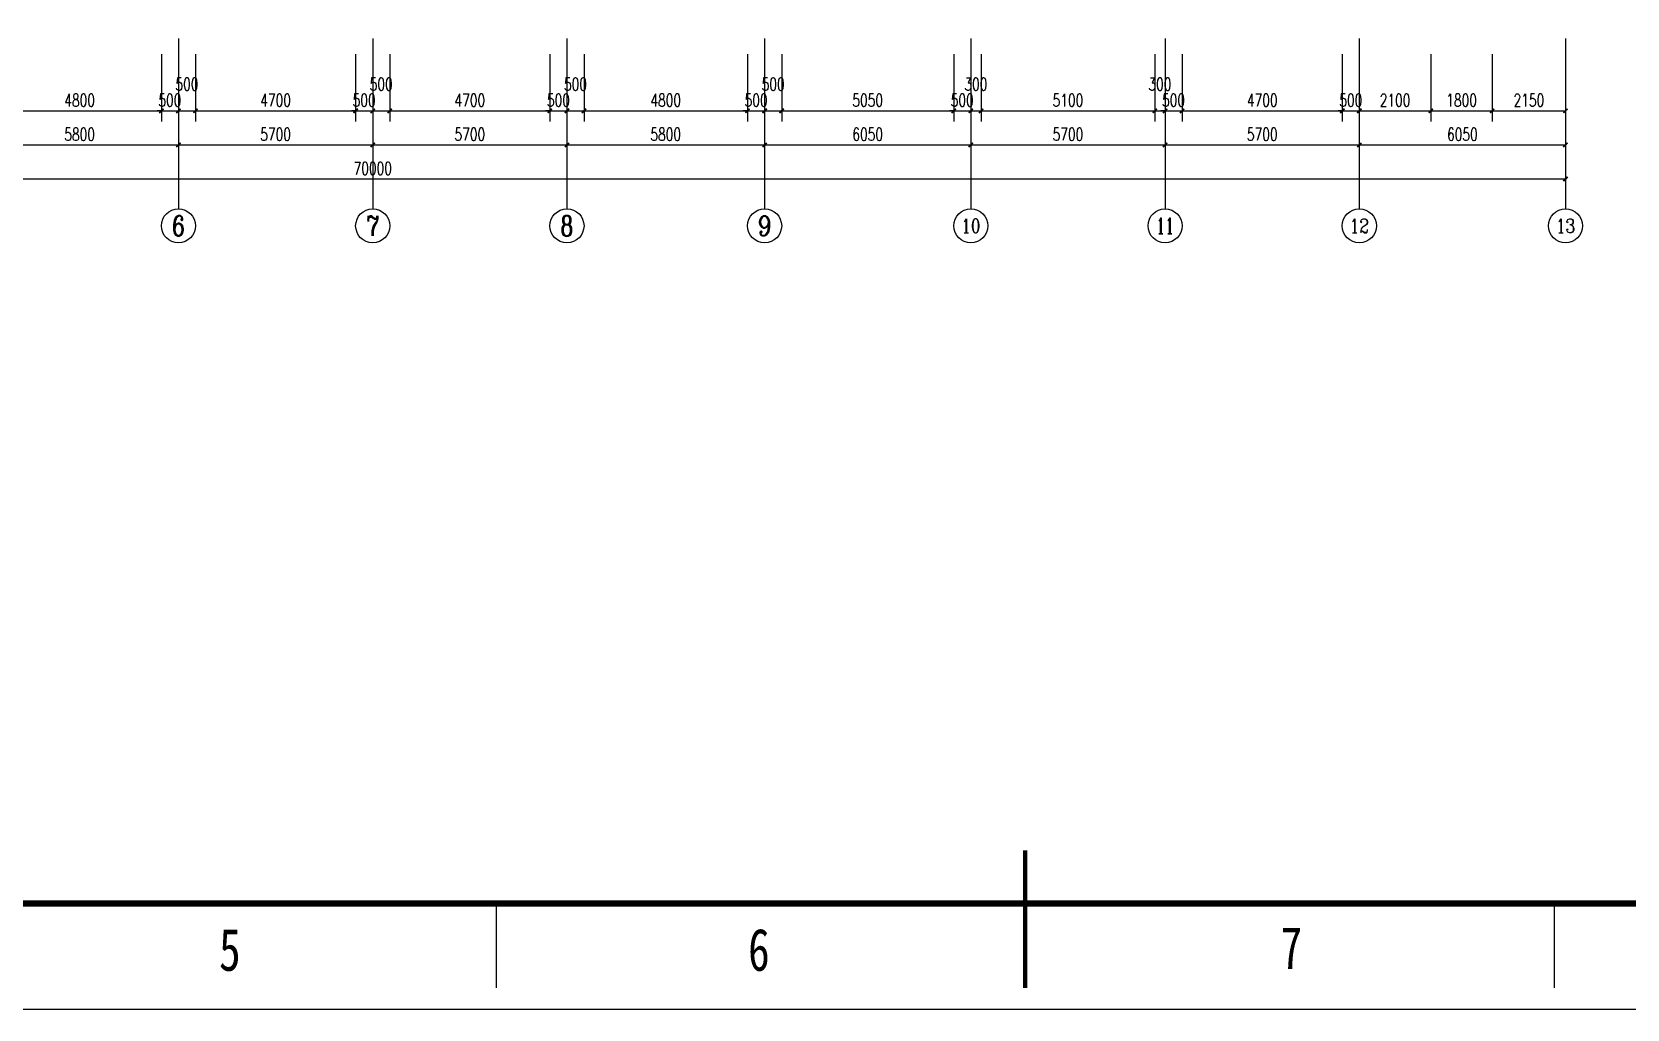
# Model space of a CAD drawing. Extents: x 7651907 to 8255021, y -2490714 to -1144618.
# Drawn here: x 7880983 to 7927790, y -1572264 to -1543578 of the extents above; entities that cross this region are included whole.
import ezdxf
from ezdxf.enums import TextEntityAlignment as Align

# ---------------------------------------------------------------- set-up
doc = ezdxf.new("R2010")
doc.units = 0
doc.header["$LTSCALE"] = 1000
doc.layers.get('0').update_dxf_attribs({"linetype": 'CONTINUOUS'})
doc.layers.get('Defpoints').update_dxf_attribs({"linetype": 'CONTINUOUS'})
doc.layers.add('AXIS', color=3, linetype='CONTINUOUS')
doc.layers.add('AXIS_TEXT', color=7, linetype='CONTINUOUS')
doc.styles.add('_TCH_AXIS', font='COMPLEX', dxfattribs={"bigfont": 'GBCBIG'})
doc.styles.add('_TCH_DIM_T3', font='SIMPLEX', dxfattribs={"width": 0.705882, "bigfont": 'GBCBIG'})
doc.styles.add('COMPLEX', font='COMPLEX')
doc.styles.add('图框字体', font='simhei.ttf')
doc.dimstyles.new('_TCH_ARCH&&125', dxfattribs={"dimtxt": 371.875, "dimasz": 125, "dimexe": 312.5, "dimexo": 375, "dimgap": 125, "dimtad": 1, "dimdec": 0, "dimzin": 0, "dimdsep": 46, "dimtxsty": '_TCH_DIM_T3', "dimblk": 'ARCHTICK', "dimcen": 0.09, "dimclrt": 7, "dimazin": 2, "dimtfac": 1, "dimtdec": 0, "dimtix": 1, "dimtmove": 2, "dimatfit": 3, "dimfxl": 0, "dimtolj": 1, "dimtzin": 0, "dimarcsym": 0})

# ---------------------------------------------------------------- blocks, each defined once
blk = doc.blocks.new('_AXISO')
blk.add_circle((0, 0), 0.5)
at = {"layer": 'AXIS_TEXT', "style": 'COMPLEX', "width": 1.041667}
blk.add_attdef('A', text='', height=0.56, dxfattribs=at).set_placement((-0.25, -0.28), (0.25, -0.28), align=Align.FIT)
blk = doc.blocks.new('_ArchTick')
at = {"color": 0, "linetype": 'ByBlock', "const_width": 0.4}
blk.add_lwpolyline([(-0.5, -0.5), (0.5, 0.5)], dxfattribs=at)
blk = doc.blocks.new('*D82')
at = {"layer": 'AXIS', "color": 0, "lineweight": -2}
for p, q in [((8000, 5625), (8000, 1562)), ((78000, 5625), (78000, 1562)), ((8000, 1875), (78000, 1875))]:
    blk.add_line(p, q, dxfattribs=at)
at = {"layer": 'Defpoints', "color": 0}
for p in [(8000, 6000), (78000, 6000), (78000, 1875)]:
    blk.add_point(p, dxfattribs=at)
at = {"layer": 'AXIS', "color": 0, "lineweight": -2, "xscale": 125, "yscale": 125, "zscale": 125, "rotation": 180}
blk.add_blockref('_ArchTick', (8000, 1875), dxfattribs=at)
at = {"layer": 'AXIS', "color": 0, "lineweight": -2, "xscale": 125, "yscale": 125, "zscale": 125}
blk.add_blockref('_ArchTick', (78000, 1875), dxfattribs=at)
at = {"layer": 'AXIS', "color": 7, "insert": (43000, 2186), "char_height": 371.9, "attachment_point": 5, "style": '_TCH_DIM_T3'}
blk.add_mtext('\\A1;70000', dxfattribs=at)
blk = doc.blocks.new('*D87')
at = {"layer": 'AXIS', "color": 0, "lineweight": -2}
for p, q in [((31500, 5625), (31500, 2562)), ((37300, 5625), (37300, 2562)), ((31500, 2875), (37300, 2875))]:
    blk.add_line(p, q, dxfattribs=at)
at = {"layer": 'Defpoints', "color": 0}
for p in [(31500, 6000), (37300, 6000), (37300, 2875)]:
    blk.add_point(p, dxfattribs=at)
at = {"layer": 'AXIS', "color": 0, "lineweight": -2, "xscale": 125, "yscale": 125, "zscale": 125, "rotation": 180}
blk.add_blockref('_ArchTick', (31500, 2875), dxfattribs=at)
at = {"layer": 'AXIS', "color": 0, "lineweight": -2, "xscale": 125, "yscale": 125, "zscale": 125}
blk.add_blockref('_ArchTick', (37300, 2875), dxfattribs=at)
at = {"layer": 'AXIS', "color": 7, "insert": (34400, 3186), "char_height": 371.9, "attachment_point": 5, "style": '_TCH_DIM_T3'}
blk.add_mtext('\\A1;5800', dxfattribs=at)
blk = doc.blocks.new('*D88')
at = {"layer": 'AXIS', "color": 0, "lineweight": -2}
for p, q in [((37300, 5625), (37300, 2562)), ((43000, 5625), (43000, 2562)), ((37300, 2875), (43000, 2875))]:
    blk.add_line(p, q, dxfattribs=at)
at = {"layer": 'Defpoints', "color": 0}
for p in [(37300, 6000), (43000, 6000), (43000, 2875)]:
    blk.add_point(p, dxfattribs=at)
at = {"layer": 'AXIS', "color": 0, "lineweight": -2, "xscale": 125, "yscale": 125, "zscale": 125, "rotation": 180}
blk.add_blockref('_ArchTick', (37300, 2875), dxfattribs=at)
at = {"layer": 'AXIS', "color": 0, "lineweight": -2, "xscale": 125, "yscale": 125, "zscale": 125}
blk.add_blockref('_ArchTick', (43000, 2875), dxfattribs=at)
at = {"layer": 'AXIS', "color": 7, "insert": (40150, 3186), "char_height": 371.9, "attachment_point": 5, "style": '_TCH_DIM_T3'}
blk.add_mtext('\\A1;5700', dxfattribs=at)
blk = doc.blocks.new('*D89')
at = {"layer": 'AXIS', "color": 0, "lineweight": -2}
for p, q in [((43000, 5625), (43000, 2562)), ((48700, 5625), (48700, 2562)), ((43000, 2875), (48700, 2875))]:
    blk.add_line(p, q, dxfattribs=at)
at = {"layer": 'Defpoints', "color": 0}
for p in [(43000, 6000), (48700, 6000), (48700, 2875)]:
    blk.add_point(p, dxfattribs=at)
at = {"layer": 'AXIS', "color": 0, "lineweight": -2, "xscale": 125, "yscale": 125, "zscale": 125, "rotation": 180}
blk.add_blockref('_ArchTick', (43000, 2875), dxfattribs=at)
at = {"layer": 'AXIS', "color": 0, "lineweight": -2, "xscale": 125, "yscale": 125, "zscale": 125}
blk.add_blockref('_ArchTick', (48700, 2875), dxfattribs=at)
at = {"layer": 'AXIS', "color": 7, "insert": (45850, 3186), "char_height": 371.9, "attachment_point": 5, "style": '_TCH_DIM_T3'}
blk.add_mtext('\\A1;5700', dxfattribs=at)
blk = doc.blocks.new('*D90')
at = {"layer": 'AXIS', "color": 0, "lineweight": -2}
for p, q in [((48700, 5625), (48700, 2562)), ((54500, 5625), (54500, 2562)), ((48700, 2875), (54500, 2875))]:
    blk.add_line(p, q, dxfattribs=at)
at = {"layer": 'Defpoints', "color": 0}
for p in [(48700, 6000), (54500, 6000), (54500, 2875)]:
    blk.add_point(p, dxfattribs=at)
at = {"layer": 'AXIS', "color": 0, "lineweight": -2, "xscale": 125, "yscale": 125, "zscale": 125, "rotation": 180}
blk.add_blockref('_ArchTick', (48700, 2875), dxfattribs=at)
at = {"layer": 'AXIS', "color": 0, "lineweight": -2, "xscale": 125, "yscale": 125, "zscale": 125}
blk.add_blockref('_ArchTick', (54500, 2875), dxfattribs=at)
at = {"layer": 'AXIS', "color": 7, "insert": (51600, 3186), "char_height": 371.9, "attachment_point": 5, "style": '_TCH_DIM_T3'}
blk.add_mtext('\\A1;5800', dxfattribs=at)
blk = doc.blocks.new('*D91')
at = {"layer": 'AXIS', "color": 0, "lineweight": -2}
for p, q in [((54500, 5625), (54500, 2562)), ((60550, 5625), (60550, 2562)), ((54500, 2875), (60550, 2875))]:
    blk.add_line(p, q, dxfattribs=at)
at = {"layer": 'Defpoints', "color": 0}
for p in [(54500, 6000), (60550, 6000), (60550, 2875)]:
    blk.add_point(p, dxfattribs=at)
at = {"layer": 'AXIS', "color": 0, "lineweight": -2, "xscale": 125, "yscale": 125, "zscale": 125, "rotation": 180}
blk.add_blockref('_ArchTick', (54500, 2875), dxfattribs=at)
at = {"layer": 'AXIS', "color": 0, "lineweight": -2, "xscale": 125, "yscale": 125, "zscale": 125}
blk.add_blockref('_ArchTick', (60550, 2875), dxfattribs=at)
at = {"layer": 'AXIS', "color": 7, "insert": (57525, 3186), "char_height": 371.9, "attachment_point": 5, "style": '_TCH_DIM_T3'}
blk.add_mtext('\\A1;6050', dxfattribs=at)
blk = doc.blocks.new('*D92')
at = {"layer": 'AXIS', "color": 0, "lineweight": -2}
for p, q in [((60550, 5625), (60550, 2562)), ((66250, 5625), (66250, 2562)), ((60550, 2875), (66250, 2875))]:
    blk.add_line(p, q, dxfattribs=at)
at = {"layer": 'Defpoints', "color": 0}
for p in [(60550, 6000), (66250, 6000), (66250, 2875)]:
    blk.add_point(p, dxfattribs=at)
at = {"layer": 'AXIS', "color": 0, "lineweight": -2, "xscale": 125, "yscale": 125, "zscale": 125, "rotation": 180}
blk.add_blockref('_ArchTick', (60550, 2875), dxfattribs=at)
at = {"layer": 'AXIS', "color": 0, "lineweight": -2, "xscale": 125, "yscale": 125, "zscale": 125}
blk.add_blockref('_ArchTick', (66250, 2875), dxfattribs=at)
at = {"layer": 'AXIS', "color": 7, "insert": (63400, 3186), "char_height": 371.9, "attachment_point": 5, "style": '_TCH_DIM_T3'}
blk.add_mtext('\\A1;5700', dxfattribs=at)
blk = doc.blocks.new('*D93')
at = {"layer": 'AXIS', "color": 0, "lineweight": -2}
for p, q in [((66250, 5625), (66250, 2562)), ((71950, 5625), (71950, 2562)), ((66250, 2875), (71950, 2875))]:
    blk.add_line(p, q, dxfattribs=at)
at = {"layer": 'Defpoints', "color": 0}
for p in [(66250, 6000), (71950, 6000), (71950, 2875)]:
    blk.add_point(p, dxfattribs=at)
at = {"layer": 'AXIS', "color": 0, "lineweight": -2, "xscale": 125, "yscale": 125, "zscale": 125, "rotation": 180}
blk.add_blockref('_ArchTick', (66250, 2875), dxfattribs=at)
at = {"layer": 'AXIS', "color": 0, "lineweight": -2, "xscale": 125, "yscale": 125, "zscale": 125}
blk.add_blockref('_ArchTick', (71950, 2875), dxfattribs=at)
at = {"layer": 'AXIS', "color": 7, "insert": (69100, 3186), "char_height": 371.9, "attachment_point": 5, "style": '_TCH_DIM_T3'}
blk.add_mtext('\\A1;5700', dxfattribs=at)
blk = doc.blocks.new('*D94')
at = {"layer": 'AXIS', "color": 0, "lineweight": -2}
for p, q in [((71950, 5625), (71950, 2562)), ((78000, 5625), (78000, 2562)), ((71950, 2875), (78000, 2875))]:
    blk.add_line(p, q, dxfattribs=at)
at = {"layer": 'Defpoints', "color": 0}
for p in [(71950, 6000), (78000, 6000), (78000, 2875)]:
    blk.add_point(p, dxfattribs=at)
at = {"layer": 'AXIS', "color": 0, "lineweight": -2, "xscale": 125, "yscale": 125, "zscale": 125, "rotation": 180}
blk.add_blockref('_ArchTick', (71950, 2875), dxfattribs=at)
at = {"layer": 'AXIS', "color": 0, "lineweight": -2, "xscale": 125, "yscale": 125, "zscale": 125}
blk.add_blockref('_ArchTick', (78000, 2875), dxfattribs=at)
at = {"layer": 'AXIS', "color": 7, "insert": (74975, 3186), "char_height": 371.9, "attachment_point": 5, "style": '_TCH_DIM_T3'}
blk.add_mtext('\\A1;6050', dxfattribs=at)
blk = doc.blocks.new('*D138')
at = {"layer": 'AXIS', "color": 0, "lineweight": -2}
for p, q in [((32000, 5539), (32000, 3562)), ((36800, 5539), (36800, 3562)), ((32000, 3875), (36800, 3875))]:
    blk.add_line(p, q, dxfattribs=at)
at = {"layer": 'Defpoints', "color": 0}
for p in [(32000, 5914), (36800, 5914), (36800, 3875)]:
    blk.add_point(p, dxfattribs=at)
at = {"layer": 'AXIS', "color": 0, "lineweight": -2, "xscale": 125, "yscale": 125, "zscale": 125, "rotation": 180}
blk.add_blockref('_ArchTick', (32000, 3875), dxfattribs=at)
at = {"layer": 'AXIS', "color": 0, "lineweight": -2, "xscale": 125, "yscale": 125, "zscale": 125}
blk.add_blockref('_ArchTick', (36800, 3875), dxfattribs=at)
at = {"layer": 'AXIS', "color": 7, "insert": (34400, 4186), "char_height": 371.9, "attachment_point": 5, "style": '_TCH_DIM_T3'}
blk.add_mtext('\\A1;4800', dxfattribs=at)
blk = doc.blocks.new('*D139')
at = {"layer": 'AXIS', "color": 0, "lineweight": -2}
for p, q in [((36800, 5539), (36800, 3562)), ((37300, 5539), (37300, 3562)), ((36800, 3875), (36675, 3875)), ((36800, 3875), (37300, 3875)), ((37300, 3875), (37425, 3875))]:
    blk.add_line(p, q, dxfattribs=at)
at = {"layer": 'Defpoints', "color": 0}
for p in [(36800, 5914), (37300, 5914), (37300, 3875)]:
    blk.add_point(p, dxfattribs=at)
at = {"layer": 'AXIS', "color": 0, "lineweight": -2, "xscale": 125, "yscale": 125, "zscale": 125}
blk.add_blockref('_ArchTick', (36800, 3875), dxfattribs=at)
at = {"layer": 'AXIS', "color": 0, "lineweight": -2, "xscale": 125, "yscale": 125, "zscale": 125, "rotation": 180}
blk.add_blockref('_ArchTick', (37300, 3875), dxfattribs=at)
at = {"layer": 'AXIS', "color": 7, "insert": (37050, 4186), "char_height": 371.9, "attachment_point": 5, "style": '_TCH_DIM_T3'}
blk.add_mtext('\\A1;500', dxfattribs=at)
blk = doc.blocks.new('*D140')
at = {"layer": 'AXIS', "color": 0, "lineweight": -2}
for p, q in [((37300, 5539), (37300, 3562)), ((37800, 5539), (37800, 3562)), ((37300, 3875), (37800, 3875))]:
    blk.add_line(p, q, dxfattribs=at)
at = {"layer": 'Defpoints', "color": 0}
for p in [(37300, 5914), (37800, 5914), (37800, 3875)]:
    blk.add_point(p, dxfattribs=at)
at = {"layer": 'AXIS', "color": 0, "lineweight": -2, "xscale": 125, "yscale": 125, "zscale": 125, "rotation": 180}
blk.add_blockref('_ArchTick', (37300, 3875), dxfattribs=at)
at = {"layer": 'AXIS', "color": 0, "lineweight": -2, "xscale": 125, "yscale": 125, "zscale": 125}
blk.add_blockref('_ArchTick', (37800, 3875), dxfattribs=at)
at = {"layer": 'AXIS', "color": 7, "insert": (37550, 4656), "char_height": 371.9, "attachment_point": 5, "style": '_TCH_DIM_T3'}
blk.add_mtext('\\A1;500', dxfattribs=at)
blk = doc.blocks.new('*D141')
at = {"layer": 'AXIS', "color": 0, "lineweight": -2}
for p, q in [((37800, 5539), (37800, 3562)), ((42500, 5539), (42500, 3562)), ((37800, 3875), (42500, 3875))]:
    blk.add_line(p, q, dxfattribs=at)
at = {"layer": 'Defpoints', "color": 0}
for p in [(37800, 5914), (42500, 5914), (42500, 3875)]:
    blk.add_point(p, dxfattribs=at)
at = {"layer": 'AXIS', "color": 0, "lineweight": -2, "xscale": 125, "yscale": 125, "zscale": 125, "rotation": 180}
blk.add_blockref('_ArchTick', (37800, 3875), dxfattribs=at)
at = {"layer": 'AXIS', "color": 0, "lineweight": -2, "xscale": 125, "yscale": 125, "zscale": 125}
blk.add_blockref('_ArchTick', (42500, 3875), dxfattribs=at)
at = {"layer": 'AXIS', "color": 7, "insert": (40150, 4186), "char_height": 371.9, "attachment_point": 5, "style": '_TCH_DIM_T3'}
blk.add_mtext('\\A1;4700', dxfattribs=at)
blk = doc.blocks.new('*D142')
at = {"layer": 'AXIS', "color": 0, "lineweight": -2}
for p, q in [((42500, 5539), (42500, 3562)), ((43000, 5539), (43000, 3562)), ((42500, 3875), (42375, 3875)), ((42500, 3875), (43000, 3875)), ((43000, 3875), (43125, 3875))]:
    blk.add_line(p, q, dxfattribs=at)
at = {"layer": 'Defpoints', "color": 0}
for p in [(42500, 5914), (43000, 5914), (43000, 3875)]:
    blk.add_point(p, dxfattribs=at)
at = {"layer": 'AXIS', "color": 0, "lineweight": -2, "xscale": 125, "yscale": 125, "zscale": 125}
blk.add_blockref('_ArchTick', (42500, 3875), dxfattribs=at)
at = {"layer": 'AXIS', "color": 0, "lineweight": -2, "xscale": 125, "yscale": 125, "zscale": 125, "rotation": 180}
blk.add_blockref('_ArchTick', (43000, 3875), dxfattribs=at)
at = {"layer": 'AXIS', "color": 7, "insert": (42750, 4186), "char_height": 371.9, "attachment_point": 5, "style": '_TCH_DIM_T3'}
blk.add_mtext('\\A1;500', dxfattribs=at)
blk = doc.blocks.new('*D143')
at = {"layer": 'AXIS', "color": 0, "lineweight": -2}
for p, q in [((43000, 5539), (43000, 3562)), ((43500, 5539), (43500, 3562)), ((43000, 3875), (43500, 3875))]:
    blk.add_line(p, q, dxfattribs=at)
at = {"layer": 'Defpoints', "color": 0}
for p in [(43000, 5914), (43500, 5914), (43500, 3875)]:
    blk.add_point(p, dxfattribs=at)
at = {"layer": 'AXIS', "color": 0, "lineweight": -2, "xscale": 125, "yscale": 125, "zscale": 125, "rotation": 180}
blk.add_blockref('_ArchTick', (43000, 3875), dxfattribs=at)
at = {"layer": 'AXIS', "color": 0, "lineweight": -2, "xscale": 125, "yscale": 125, "zscale": 125}
blk.add_blockref('_ArchTick', (43500, 3875), dxfattribs=at)
at = {"layer": 'AXIS', "color": 7, "insert": (43250, 4656), "char_height": 371.9, "attachment_point": 5, "style": '_TCH_DIM_T3'}
blk.add_mtext('\\A1;500', dxfattribs=at)
blk = doc.blocks.new('*D144')
at = {"layer": 'AXIS', "color": 0, "lineweight": -2}
for p, q in [((43500, 5539), (43500, 3562)), ((48200, 5539), (48200, 3562)), ((43500, 3875), (48200, 3875))]:
    blk.add_line(p, q, dxfattribs=at)
at = {"layer": 'Defpoints', "color": 0}
for p in [(43500, 5914), (48200, 5914), (48200, 3875)]:
    blk.add_point(p, dxfattribs=at)
at = {"layer": 'AXIS', "color": 0, "lineweight": -2, "xscale": 125, "yscale": 125, "zscale": 125, "rotation": 180}
blk.add_blockref('_ArchTick', (43500, 3875), dxfattribs=at)
at = {"layer": 'AXIS', "color": 0, "lineweight": -2, "xscale": 125, "yscale": 125, "zscale": 125}
blk.add_blockref('_ArchTick', (48200, 3875), dxfattribs=at)
at = {"layer": 'AXIS', "color": 7, "insert": (45850, 4186), "char_height": 371.9, "attachment_point": 5, "style": '_TCH_DIM_T3'}
blk.add_mtext('\\A1;4700', dxfattribs=at)
blk = doc.blocks.new('*D145')
at = {"layer": 'AXIS', "color": 0, "lineweight": -2}
for p, q in [((48200, 5539), (48200, 3562)), ((48700, 5539), (48700, 3562)), ((48200, 3875), (48075, 3875)), ((48200, 3875), (48700, 3875)), ((48700, 3875), (48825, 3875))]:
    blk.add_line(p, q, dxfattribs=at)
at = {"layer": 'Defpoints', "color": 0}
for p in [(48200, 5914), (48700, 5914), (48700, 3875)]:
    blk.add_point(p, dxfattribs=at)
at = {"layer": 'AXIS', "color": 0, "lineweight": -2, "xscale": 125, "yscale": 125, "zscale": 125}
blk.add_blockref('_ArchTick', (48200, 3875), dxfattribs=at)
at = {"layer": 'AXIS', "color": 0, "lineweight": -2, "xscale": 125, "yscale": 125, "zscale": 125, "rotation": 180}
blk.add_blockref('_ArchTick', (48700, 3875), dxfattribs=at)
at = {"layer": 'AXIS', "color": 7, "insert": (48450, 4186), "char_height": 371.9, "attachment_point": 5, "style": '_TCH_DIM_T3'}
blk.add_mtext('\\A1;500', dxfattribs=at)
blk = doc.blocks.new('*D146')
at = {"layer": 'AXIS', "color": 0, "lineweight": -2}
for p, q in [((48700, 5539), (48700, 3562)), ((49200, 5539), (49200, 3562)), ((48700, 3875), (49200, 3875))]:
    blk.add_line(p, q, dxfattribs=at)
at = {"layer": 'Defpoints', "color": 0}
for p in [(48700, 5914), (49200, 5914), (49200, 3875)]:
    blk.add_point(p, dxfattribs=at)
at = {"layer": 'AXIS', "color": 0, "lineweight": -2, "xscale": 125, "yscale": 125, "zscale": 125, "rotation": 180}
blk.add_blockref('_ArchTick', (48700, 3875), dxfattribs=at)
at = {"layer": 'AXIS', "color": 0, "lineweight": -2, "xscale": 125, "yscale": 125, "zscale": 125}
blk.add_blockref('_ArchTick', (49200, 3875), dxfattribs=at)
at = {"layer": 'AXIS', "color": 7, "insert": (48950, 4656), "char_height": 371.9, "attachment_point": 5, "style": '_TCH_DIM_T3'}
blk.add_mtext('\\A1;500', dxfattribs=at)
blk = doc.blocks.new('*D147')
at = {"layer": 'AXIS', "color": 0, "lineweight": -2}
for p, q in [((49200, 5539), (49200, 3562)), ((54000, 5539), (54000, 3562)), ((49200, 3875), (54000, 3875))]:
    blk.add_line(p, q, dxfattribs=at)
at = {"layer": 'Defpoints', "color": 0}
for p in [(49200, 5914), (54000, 5914), (54000, 3875)]:
    blk.add_point(p, dxfattribs=at)
at = {"layer": 'AXIS', "color": 0, "lineweight": -2, "xscale": 125, "yscale": 125, "zscale": 125, "rotation": 180}
blk.add_blockref('_ArchTick', (49200, 3875), dxfattribs=at)
at = {"layer": 'AXIS', "color": 0, "lineweight": -2, "xscale": 125, "yscale": 125, "zscale": 125}
blk.add_blockref('_ArchTick', (54000, 3875), dxfattribs=at)
at = {"layer": 'AXIS', "color": 7, "insert": (51600, 4186), "char_height": 371.9, "attachment_point": 5, "style": '_TCH_DIM_T3'}
blk.add_mtext('\\A1;4800', dxfattribs=at)
blk = doc.blocks.new('*D148')
at = {"layer": 'AXIS', "color": 0, "lineweight": -2}
for p, q in [((54000, 5539), (54000, 3562)), ((54500, 5539), (54500, 3562)), ((54000, 3875), (53875, 3875)), ((54000, 3875), (54500, 3875)), ((54500, 3875), (54625, 3875))]:
    blk.add_line(p, q, dxfattribs=at)
at = {"layer": 'Defpoints', "color": 0}
for p in [(54000, 5914), (54500, 5914), (54500, 3875)]:
    blk.add_point(p, dxfattribs=at)
at = {"layer": 'AXIS', "color": 0, "lineweight": -2, "xscale": 125, "yscale": 125, "zscale": 125}
blk.add_blockref('_ArchTick', (54000, 3875), dxfattribs=at)
at = {"layer": 'AXIS', "color": 0, "lineweight": -2, "xscale": 125, "yscale": 125, "zscale": 125, "rotation": 180}
blk.add_blockref('_ArchTick', (54500, 3875), dxfattribs=at)
at = {"layer": 'AXIS', "color": 7, "insert": (54250, 4186), "char_height": 371.9, "attachment_point": 5, "style": '_TCH_DIM_T3'}
blk.add_mtext('\\A1;500', dxfattribs=at)
blk = doc.blocks.new('*D149')
at = {"layer": 'AXIS', "color": 0, "lineweight": -2}
for p, q in [((54500, 5539), (54500, 3562)), ((55000, 5539), (55000, 3562)), ((54500, 3875), (55000, 3875))]:
    blk.add_line(p, q, dxfattribs=at)
at = {"layer": 'Defpoints', "color": 0}
for p in [(54500, 5914), (55000, 5914), (55000, 3875)]:
    blk.add_point(p, dxfattribs=at)
at = {"layer": 'AXIS', "color": 0, "lineweight": -2, "xscale": 125, "yscale": 125, "zscale": 125, "rotation": 180}
blk.add_blockref('_ArchTick', (54500, 3875), dxfattribs=at)
at = {"layer": 'AXIS', "color": 0, "lineweight": -2, "xscale": 125, "yscale": 125, "zscale": 125}
blk.add_blockref('_ArchTick', (55000, 3875), dxfattribs=at)
at = {"layer": 'AXIS', "color": 7, "insert": (54750, 4656), "char_height": 371.9, "attachment_point": 5, "style": '_TCH_DIM_T3'}
blk.add_mtext('\\A1;500', dxfattribs=at)
blk = doc.blocks.new('*D150')
at = {"layer": 'AXIS', "color": 0, "lineweight": -2}
for p, q in [((55000, 5539), (55000, 3562)), ((60050, 5539), (60050, 3562)), ((55000, 3875), (60050, 3875))]:
    blk.add_line(p, q, dxfattribs=at)
at = {"layer": 'Defpoints', "color": 0}
for p in [(55000, 5914), (60050, 5914), (60050, 3875)]:
    blk.add_point(p, dxfattribs=at)
at = {"layer": 'AXIS', "color": 0, "lineweight": -2, "xscale": 125, "yscale": 125, "zscale": 125, "rotation": 180}
blk.add_blockref('_ArchTick', (55000, 3875), dxfattribs=at)
at = {"layer": 'AXIS', "color": 0, "lineweight": -2, "xscale": 125, "yscale": 125, "zscale": 125}
blk.add_blockref('_ArchTick', (60050, 3875), dxfattribs=at)
at = {"layer": 'AXIS', "color": 7, "insert": (57525, 4186), "char_height": 371.9, "attachment_point": 5, "style": '_TCH_DIM_T3'}
blk.add_mtext('\\A1;5050', dxfattribs=at)
blk = doc.blocks.new('*D151')
at = {"layer": 'AXIS', "color": 0, "lineweight": -2}
for p, q in [((60050, 5539), (60050, 3562)), ((60550, 5539), (60550, 3562)), ((60050, 3875), (59925, 3875)), ((60050, 3875), (60550, 3875)), ((60550, 3875), (60675, 3875))]:
    blk.add_line(p, q, dxfattribs=at)
at = {"layer": 'Defpoints', "color": 0}
for p in [(60050, 5914), (60550, 5914), (60550, 3875)]:
    blk.add_point(p, dxfattribs=at)
at = {"layer": 'AXIS', "color": 0, "lineweight": -2, "xscale": 125, "yscale": 125, "zscale": 125}
blk.add_blockref('_ArchTick', (60050, 3875), dxfattribs=at)
at = {"layer": 'AXIS', "color": 0, "lineweight": -2, "xscale": 125, "yscale": 125, "zscale": 125, "rotation": 180}
blk.add_blockref('_ArchTick', (60550, 3875), dxfattribs=at)
at = {"layer": 'AXIS', "color": 7, "insert": (60300, 4186), "char_height": 371.9, "attachment_point": 5, "style": '_TCH_DIM_T3'}
blk.add_mtext('\\A1;500', dxfattribs=at)
blk = doc.blocks.new('*D152')
at = {"layer": 'AXIS', "color": 0, "lineweight": -2}
for p, q in [((60550, 5539), (60550, 3562)), ((60850, 5539), (60850, 3562)), ((60550, 3875), (60850, 3875))]:
    blk.add_line(p, q, dxfattribs=at)
at = {"layer": 'Defpoints', "color": 0}
for p in [(60550, 5914), (60850, 5914), (60850, 3875)]:
    blk.add_point(p, dxfattribs=at)
at = {"layer": 'AXIS', "color": 0, "lineweight": -2, "xscale": 125, "yscale": 125, "zscale": 125, "rotation": 180}
blk.add_blockref('_ArchTick', (60550, 3875), dxfattribs=at)
at = {"layer": 'AXIS', "color": 0, "lineweight": -2, "xscale": 125, "yscale": 125, "zscale": 125}
blk.add_blockref('_ArchTick', (60850, 3875), dxfattribs=at)
at = {"layer": 'AXIS', "color": 7, "insert": (60700, 4656), "char_height": 371.9, "attachment_point": 5, "style": '_TCH_DIM_T3'}
blk.add_mtext('\\A1;300', dxfattribs=at)
blk = doc.blocks.new('*D153')
at = {"layer": 'AXIS', "color": 0, "lineweight": -2}
for p, q in [((60850, 5539), (60850, 3562)), ((65950, 5539), (65950, 3562)), ((60850, 3875), (65950, 3875))]:
    blk.add_line(p, q, dxfattribs=at)
at = {"layer": 'Defpoints', "color": 0}
for p in [(60850, 5914), (65950, 5914), (65950, 3875)]:
    blk.add_point(p, dxfattribs=at)
at = {"layer": 'AXIS', "color": 0, "lineweight": -2, "xscale": 125, "yscale": 125, "zscale": 125, "rotation": 180}
blk.add_blockref('_ArchTick', (60850, 3875), dxfattribs=at)
at = {"layer": 'AXIS', "color": 0, "lineweight": -2, "xscale": 125, "yscale": 125, "zscale": 125}
blk.add_blockref('_ArchTick', (65950, 3875), dxfattribs=at)
at = {"layer": 'AXIS', "color": 7, "insert": (63400, 4186), "char_height": 371.9, "attachment_point": 5, "style": '_TCH_DIM_T3'}
blk.add_mtext('\\A1;5100', dxfattribs=at)
blk = doc.blocks.new('*D154')
at = {"layer": 'AXIS', "color": 0, "lineweight": -2}
for p, q in [((65950, 5539), (65950, 3562)), ((66250, 5539), (66250, 3562)), ((65950, 3875), (66250, 3875))]:
    blk.add_line(p, q, dxfattribs=at)
at = {"layer": 'Defpoints', "color": 0}
for p in [(65950, 5914), (66250, 5914), (66250, 3875)]:
    blk.add_point(p, dxfattribs=at)
at = {"layer": 'AXIS', "color": 0, "lineweight": -2, "xscale": 125, "yscale": 125, "zscale": 125, "rotation": 180}
blk.add_blockref('_ArchTick', (65950, 3875), dxfattribs=at)
at = {"layer": 'AXIS', "color": 0, "lineweight": -2, "xscale": 125, "yscale": 125, "zscale": 125}
blk.add_blockref('_ArchTick', (66250, 3875), dxfattribs=at)
at = {"layer": 'AXIS', "color": 7, "insert": (66100, 4656), "char_height": 371.9, "attachment_point": 5, "style": '_TCH_DIM_T3'}
blk.add_mtext('\\A1;300', dxfattribs=at)
blk = doc.blocks.new('*D155')
at = {"layer": 'AXIS', "color": 0, "lineweight": -2}
for p, q in [((66250, 5539), (66250, 3562)), ((66750, 5539), (66750, 3562)), ((66250, 3875), (66125, 3875)), ((66250, 3875), (66750, 3875)), ((66750, 3875), (66875, 3875))]:
    blk.add_line(p, q, dxfattribs=at)
at = {"layer": 'Defpoints', "color": 0}
for p in [(66250, 5914), (66750, 5914), (66750, 3875)]:
    blk.add_point(p, dxfattribs=at)
at = {"layer": 'AXIS', "color": 0, "lineweight": -2, "xscale": 125, "yscale": 125, "zscale": 125}
blk.add_blockref('_ArchTick', (66250, 3875), dxfattribs=at)
at = {"layer": 'AXIS', "color": 0, "lineweight": -2, "xscale": 125, "yscale": 125, "zscale": 125, "rotation": 180}
blk.add_blockref('_ArchTick', (66750, 3875), dxfattribs=at)
at = {"layer": 'AXIS', "color": 7, "insert": (66500, 4186), "char_height": 371.9, "attachment_point": 5, "style": '_TCH_DIM_T3'}
blk.add_mtext('\\A1;500', dxfattribs=at)
blk = doc.blocks.new('*D156')
at = {"layer": 'AXIS', "color": 0, "lineweight": -2}
for p, q in [((66750, 5539), (66750, 3562)), ((71450, 5539), (71450, 3562)), ((66750, 3875), (71450, 3875))]:
    blk.add_line(p, q, dxfattribs=at)
at = {"layer": 'Defpoints', "color": 0}
for p in [(66750, 5914), (71450, 5914), (71450, 3875)]:
    blk.add_point(p, dxfattribs=at)
at = {"layer": 'AXIS', "color": 0, "lineweight": -2, "xscale": 125, "yscale": 125, "zscale": 125, "rotation": 180}
blk.add_blockref('_ArchTick', (66750, 3875), dxfattribs=at)
at = {"layer": 'AXIS', "color": 0, "lineweight": -2, "xscale": 125, "yscale": 125, "zscale": 125}
blk.add_blockref('_ArchTick', (71450, 3875), dxfattribs=at)
at = {"layer": 'AXIS', "color": 7, "insert": (69100, 4186), "char_height": 371.9, "attachment_point": 5, "style": '_TCH_DIM_T3'}
blk.add_mtext('\\A1;4700', dxfattribs=at)
blk = doc.blocks.new('*D157')
at = {"layer": 'AXIS', "color": 0, "lineweight": -2}
for p, q in [((71450, 5539), (71450, 3562)), ((71950, 5539), (71950, 3562)), ((71450, 3875), (71325, 3875)), ((71450, 3875), (71950, 3875)), ((71950, 3875), (72075, 3875))]:
    blk.add_line(p, q, dxfattribs=at)
at = {"layer": 'Defpoints', "color": 0}
for p in [(71450, 5914), (71950, 5914), (71950, 3875)]:
    blk.add_point(p, dxfattribs=at)
at = {"layer": 'AXIS', "color": 0, "lineweight": -2, "xscale": 125, "yscale": 125, "zscale": 125}
blk.add_blockref('_ArchTick', (71450, 3875), dxfattribs=at)
at = {"layer": 'AXIS', "color": 0, "lineweight": -2, "xscale": 125, "yscale": 125, "zscale": 125, "rotation": 180}
blk.add_blockref('_ArchTick', (71950, 3875), dxfattribs=at)
at = {"layer": 'AXIS', "color": 7, "insert": (71700, 4186), "char_height": 371.9, "attachment_point": 5, "style": '_TCH_DIM_T3'}
blk.add_mtext('\\A1;500', dxfattribs=at)
blk = doc.blocks.new('*D158')
at = {"layer": 'AXIS', "color": 0, "lineweight": -2}
for p, q in [((71950, 5539), (71950, 3562)), ((74050, 5539), (74050, 3562)), ((71950, 3875), (74050, 3875))]:
    blk.add_line(p, q, dxfattribs=at)
at = {"layer": 'Defpoints', "color": 0}
for p in [(71950, 5914), (74050, 5914), (74050, 3875)]:
    blk.add_point(p, dxfattribs=at)
at = {"layer": 'AXIS', "color": 0, "lineweight": -2, "xscale": 125, "yscale": 125, "zscale": 125, "rotation": 180}
blk.add_blockref('_ArchTick', (71950, 3875), dxfattribs=at)
at = {"layer": 'AXIS', "color": 0, "lineweight": -2, "xscale": 125, "yscale": 125, "zscale": 125}
blk.add_blockref('_ArchTick', (74050, 3875), dxfattribs=at)
at = {"layer": 'AXIS', "color": 7, "insert": (73000, 4186), "char_height": 371.9, "attachment_point": 5, "style": '_TCH_DIM_T3'}
blk.add_mtext('\\A1;2100', dxfattribs=at)
blk = doc.blocks.new('*D159')
at = {"layer": 'AXIS', "color": 0, "lineweight": -2}
for p, q in [((74050, 5539), (74050, 3562)), ((75850, 5539), (75850, 3562)), ((74050, 3875), (75850, 3875))]:
    blk.add_line(p, q, dxfattribs=at)
at = {"layer": 'Defpoints', "color": 0}
for p in [(74050, 5914), (75850, 5914), (75850, 3875)]:
    blk.add_point(p, dxfattribs=at)
at = {"layer": 'AXIS', "color": 0, "lineweight": -2, "xscale": 125, "yscale": 125, "zscale": 125, "rotation": 180}
blk.add_blockref('_ArchTick', (74050, 3875), dxfattribs=at)
at = {"layer": 'AXIS', "color": 0, "lineweight": -2, "xscale": 125, "yscale": 125, "zscale": 125}
blk.add_blockref('_ArchTick', (75850, 3875), dxfattribs=at)
at = {"layer": 'AXIS', "color": 7, "insert": (74950, 4186), "char_height": 371.9, "attachment_point": 5, "style": '_TCH_DIM_T3'}
blk.add_mtext('\\A1;1800', dxfattribs=at)
blk = doc.blocks.new('*D160')
at = {"layer": 'AXIS', "color": 0, "lineweight": -2}
for p, q in [((75850, 5539), (75850, 3562)), ((78000, 5539), (78000, 3562)), ((75850, 3875), (78000, 3875))]:
    blk.add_line(p, q, dxfattribs=at)
at = {"layer": 'Defpoints', "color": 0}
for p in [(75850, 5914), (78000, 5914), (78000, 3875)]:
    blk.add_point(p, dxfattribs=at)
at = {"layer": 'AXIS', "color": 0, "lineweight": -2, "xscale": 125, "yscale": 125, "zscale": 125, "rotation": 180}
blk.add_blockref('_ArchTick', (75850, 3875), dxfattribs=at)
at = {"layer": 'AXIS', "color": 0, "lineweight": -2, "xscale": 125, "yscale": 125, "zscale": 125}
blk.add_blockref('_ArchTick', (78000, 3875), dxfattribs=at)
at = {"layer": 'AXIS', "color": 7, "insert": (76925, 4186), "char_height": 371.9, "attachment_point": 5, "style": '_TCH_DIM_T3'}
blk.add_mtext('\\A1;2150', dxfattribs=at)
blk = doc.blocks.new('A2-H')
at = {"color": 0}
for p, q in [((254.5, 10), (254.5, 2)), ((354.5, 10), (354.5, 2))]:
    blk.add_line(p, q, dxfattribs=at)
blk.add_lwpolyline([(0, 0), (594, 0), (594, 420), (0, 420)], close=True, dxfattribs=at)
at = {"color": 0, "const_width": 0.6}
blk.add_lwpolyline([(25, 10), (584, 10), (584, 410), (25, 410)], close=True, dxfattribs=at)
at = {"color": 0, "const_width": 0.4}
blk.add_lwpolyline([(304.5, 15), (304.5, 2)], dxfattribs=at)
at = {"style": '图框字体', "width": 0.75}
for s, p in [('6', (278.32, 3.62)), ('7', (328.64, 3.78)), ('5', (228.32, 3.62))]:
    blk.add_text(s, height=4, dxfattribs=at).set_placement(p)
blk = doc.blocks.new('A$C0DF00DDE')
at = {"layer": 'AXIS'}
for p, q in [((37300, 6000), (37300, 1000)), ((43000, 6000), (43000, 1000)), ((48700, 6000), (48700, 1000)), ((54500, 6000), (54500, 1000)), ((60550, 6000), (60550, 1000)), ((66250, 6000), (66250, 1000)), ((71950, 6000), (71950, 1000)), ((78000, 6000), (78000, 1000))]:
    blk.add_line(p, q, dxfattribs=at)
ref = blk.add_blockref('_AXISO', (37300, 500), dxfattribs=dict(at, xscale=1000, yscale=1000, zscale=1000))
ref.add_attrib('A', '6', dxfattribs={"layer": 'AXIS_TEXT', "ltscale": 100, "height": 582.4, "style": '_TCH_AXIS'}).set_placement((37105.9, 208.8), (37494.1, 208.8), align=Align.FIT)
ref = blk.add_blockref('_AXISO', (43000, 500), dxfattribs=dict(at, xscale=1000, yscale=1000, zscale=1000))
ref.add_attrib('A', '7', dxfattribs={"layer": 'AXIS_TEXT', "ltscale": 100, "height": 582.4, "style": '_TCH_AXIS'}).set_placement((42805.9, 208.8), (43194.1, 208.8), align=Align.FIT)
ref = blk.add_blockref('_AXISO', (48700, 500), dxfattribs=dict(at, xscale=1000, yscale=1000, zscale=1000))
ref.add_attrib('A', '8', dxfattribs={"layer": 'AXIS_TEXT', "ltscale": 100, "height": 582.4, "style": '_TCH_AXIS'}).set_placement((48505.9, 208.8), (48894.1, 208.8), align=Align.FIT)
ref = blk.add_blockref('_AXISO', (54500, 500), dxfattribs=dict(at, xscale=1000, yscale=1000, zscale=1000))
ref.add_attrib('A', '9', dxfattribs={"layer": 'AXIS_TEXT', "ltscale": 100, "height": 582.4, "style": '_TCH_AXIS'}).set_placement((54305.9, 208.8), (54694.1, 208.8), align=Align.FIT)
ref = blk.add_blockref('_AXISO', (60550, 500), dxfattribs=dict(at, xscale=1000, yscale=1000, zscale=1000))
ref.add_attrib('A', '10', dxfattribs={"layer": 'AXIS_TEXT', "ltscale": 100, "height": 410.56, "style": '_TCH_AXIS'}).set_placement((60266.5, 294.7), (60833.5, 294.7), align=Align.FIT)
ref = blk.add_blockref('_AXISO', (66250, 500), dxfattribs=dict(at, xscale=1000, yscale=1000, zscale=1000))
ref.add_attrib('A', '11', dxfattribs={"layer": 'AXIS_TEXT', "ltscale": 100, "height": 460.95, "style": '_TCH_AXIS'}).set_placement((65986.6, 269.5), (66513.4, 269.5), align=Align.FIT)
ref = blk.add_blockref('_AXISO', (71950, 500), dxfattribs=dict(at, xscale=1000, yscale=1000, zscale=1000))
ref.add_attrib('A', '12', dxfattribs={"layer": 'AXIS_TEXT', "ltscale": 100, "height": 410.56, "style": '_TCH_AXIS'}).set_placement((71666.5, 294.7), (72233.5, 294.7), align=Align.FIT)
ref = blk.add_blockref('_AXISO', (78000, 500), dxfattribs=dict(at, xscale=1000, yscale=1000, zscale=1000))
ref.add_attrib('A', '13', dxfattribs={"layer": 'AXIS_TEXT', "ltscale": 100, "height": 410.56, "style": '_TCH_AXIS'}).set_placement((77716.5, 294.7), (78283.5, 294.7), align=Align.FIT)
for p1, p2, distance, picture, middle in [((8000, 6000), (78000, 6000), -4125, '*D82', (43000, 2185.9)), ((31500, 6000), (37300, 6000), -3125, '*D87', (34400, 3185.9)), ((32000, 5914.2), (36800, 5914.2), -2039.2, '*D138', (34400, 4185.9)), ((36800, 5914.2), (37300, 5914.2), -2039.2, '*D139', (37050, 4185.9)), ((37300, 6000), (43000, 6000), -3125, '*D88', (40150, 3185.9)), ((37800, 5914.2), (42500, 5914.2), -2039.2, '*D141', (40150, 4185.9)), ((42500, 5914.2), (43000, 5914.2), -2039.2, '*D142', (42750, 4185.9)), ((43000, 6000), (48700, 6000), -3125, '*D89', (45850, 3185.9)), ((43500, 5914.2), (48200, 5914.2), -2039.2, '*D144', (45850, 4185.9)), ((48200, 5914.2), (48700, 5914.2), -2039.2, '*D145', (48450, 4185.9)), ((48700, 6000), (54500, 6000), -3125, '*D90', (51600, 3185.9)), ((49200, 5914.2), (54000, 5914.2), -2039.2, '*D147', (51600, 4185.9)), ((54000, 5914.2), (54500, 5914.2), -2039.2, '*D148', (54250, 4185.9)), ((54500, 6000), (60550, 6000), -3125, '*D91', (57525, 3185.9)), ((55000, 5914.2), (60050, 5914.2), -2039.2, '*D150', (57525, 4185.9)), ((60050, 5914.2), (60550, 5914.2), -2039.2, '*D151', (60300, 4185.9)), ((60550, 6000), (66250, 6000), -3125, '*D92', (63400, 3185.9)), ((60850, 5914.2), (65950, 5914.2), -2039.2, '*D153', (63400, 4185.9)), ((66250, 5914.2), (66750, 5914.2), -2039.2, '*D155', (66500, 4185.9)), ((66250, 6000), (71950, 6000), -3125, '*D93', (69100, 3185.9)), ((66750, 5914.2), (71450, 5914.2), -2039.2, '*D156', (69100, 4185.9)), ((71450, 5914.2), (71950, 5914.2), -2039.2, '*D157', (71700, 4185.9)), ((71950, 6000), (78000, 6000), -3125, '*D94', (74975, 3185.9)), ((71950, 5914.2), (74050.1, 5914.2), -2039.2, '*D158', (73000.1, 4185.9)), ((74050.1, 5914.2), (75850.1, 5914.2), -2039.2, '*D159', (74950.1, 4185.9)), ((75850.1, 5914.2), (78000, 5914.2), -2039.2, '*D160', (76925.1, 4185.9))]:
    dim = blk.add_aligned_dim(p1=p1, p2=p2, distance=distance, dimstyle='_TCH_ARCH&&125', dxfattribs=at)
    dim.commit()
    dim.dimension.update_dxf_attribs({"geometry": picture, "text_midpoint": middle})
for base, p1, p2, picture, middle in [((37800, 3875), (37300, 5914.2), (37800, 5914.2), '*D140', (37550, 4656.2)), ((43500, 3875), (43000, 5914.2), (43500, 5914.2), '*D143', (43250, 4656.2)), ((49200, 3875), (48700, 5914.2), (49200, 5914.2), '*D146', (48950, 4656.2)), ((55000, 3875), (54500, 5914.2), (55000, 5914.2), '*D149', (54750, 4656.2)), ((60850, 3875), (60550, 5914.2), (60850, 5914.2), '*D152', (60700, 4656.2)), ((66250, 3875), (65950, 5914.2), (66250, 5914.2), '*D154', (66100, 4656.2))]:
    dim = blk.add_linear_dim(base=base, p1=p1, p2=p2, angle=0, dimstyle='_TCH_ARCH&&125', dxfattribs=at)
    dim.commit()
    dim.dimension.update_dxf_attribs({"geometry": picture, "text_midpoint": middle, "dimtype": 161})

msp = doc.modelspace()

# ---------------------------------------------------------------- block references
at = {"color": 0, "xscale": 310.4639999999999, "yscale": 310.4639999999999, "zscale": 310.4639999999999}
msp.add_blockref('A2-H', (7815589.6, -1572263.6), dxfattribs=at)
at = {"ltscale": 100}
msp.add_blockref('A$C0DF00DDE', (7847983.2, -1549771), dxfattribs=at)

doc.saveas('drawing.dxf')
